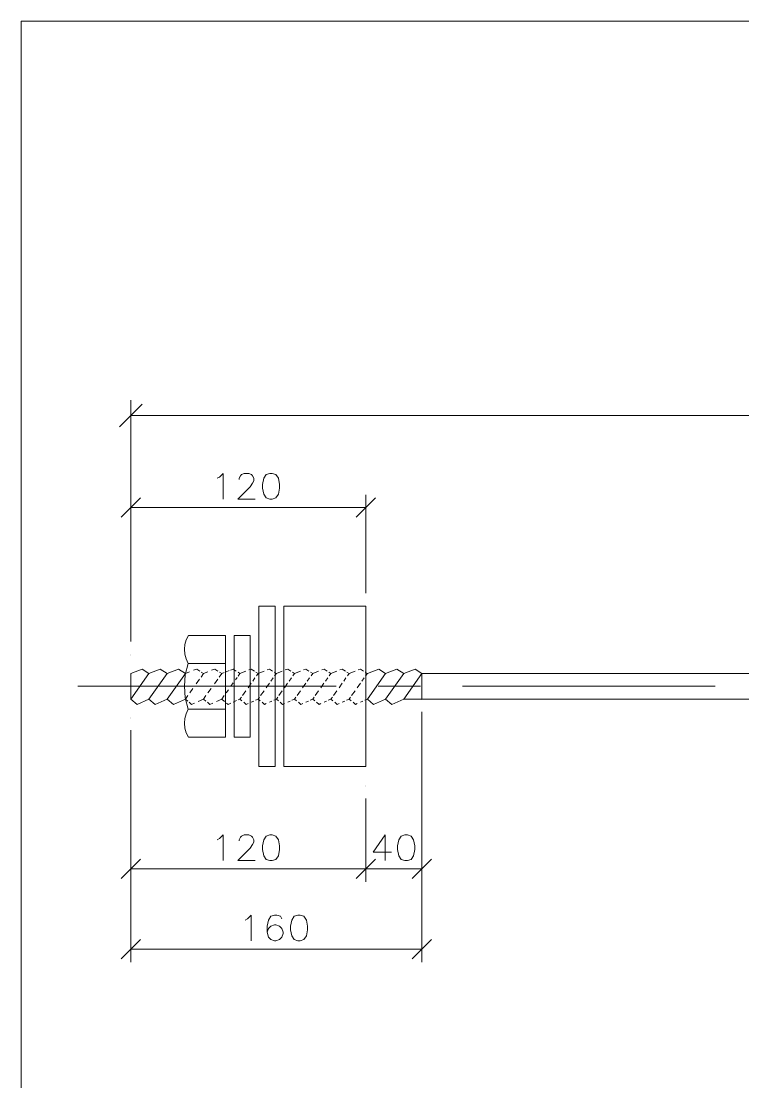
# Model space of a CAD drawing. Header units: millimetres. Extents: x 2 to 579, y 1 to 405.
# Drawn here: x 113 to 155.8, y 156.6 to 219.5 of the extents above; entities that cross this region are included whole.
import ezdxf

# ---------------------------------------------------------------- set-up
doc = ezdxf.new("R2010")
doc.units = ezdxf.units.MM
doc.linetypes.add('XKITLINE00', pattern=[0])
doc.layers.add('GraphicObject', color=6, linetype='Continuous', lineweight=0)
doc.layers.add('LinkedObject', color=7, linetype='Continuous', lineweight=0)

# ---------------------------------------------------------------- blocks, each defined once
blk = doc.blocks.new('*A3')
at = {"layer": 'GraphicObject', "color": 3, "linetype": 'XKITLINE00', "lineweight": 0}
for p, q in [((247.574, 219.485), (113.014, 219.485)), ((113.014, 219.485), (113.014, 80.533))]:
    blk.add_line(p, q, dxfattribs=at)
blk = doc.blocks.new('*A4')
at = {"layer": 'LinkedObject', "color": 1, "linetype": 'XKITLINE00', "lineweight": 0}
for p, q in [((119.515, 182.76), (119.515, 196.997)), ((120.19, 196.772), (118.84, 195.422)), ((241.99, 196.097), (119.515, 196.097)), ((119.515, 182.677), (119.515, 191.392)), ((133.469, 185.552), (133.469, 191.392)), ((120.089, 191.201), (118.941, 190.054)), ((132.895, 190.054), (134.042, 191.201)), ((133.469, 190.627), (119.515, 190.627)), ((136.795, 178.501), (136.795, 163.655)), ((136.795, 178.457), (136.795, 168.418)), ((119.515, 177.421), (119.515, 168.418)), ((119.515, 177.369), (119.515, 163.655)), ((133.469, 173.361), (133.469, 168.418)), ((133.469, 173.309), (133.469, 168.418)), ((120.089, 169.757), (118.941, 168.61)), ((132.895, 168.61), (134.042, 169.757)), ((134.042, 169.757), (132.895, 168.61)), ((136.221, 168.61), (137.369, 169.757)), ((133.469, 169.183), (119.515, 169.183)), ((136.795, 169.183), (133.469, 169.183)), ((120.089, 164.994), (118.941, 163.847)), ((136.221, 163.847), (137.369, 164.994)), ((119.515, 164.42), (136.795, 164.42))]:
    blk.add_line(p, q, dxfattribs=at)
at = {"layer": 'LinkedObject', "color": 7, "linetype": 'XKITLINE00', "lineweight": 0}
for p, q in [((119.515, 196.097), (119.515, 196.097)), ((124.78, 192.436), (124.998, 192.655)), ((124.998, 192.655), (124.998, 191.125)), ((126.018, 192.509), (126.091, 192.582)), ((126.091, 192.582), (126.237, 192.655)), ((126.237, 192.655), (126.528, 192.655)), ((126.528, 192.655), (126.674, 192.582)), ((126.674, 192.582), (126.747, 192.509)), ((127.548, 192.582), (127.403, 192.363)), ((127.767, 192.655), (127.548, 192.582)), ((127.913, 192.655), (127.767, 192.655)), ((128.131, 192.582), (127.913, 192.655)), ((128.277, 192.363), (128.131, 192.582)), ((124.634, 192.363), (124.78, 192.436)), ((125.945, 192.363), (126.018, 192.509)), ((125.945, 192.29), (125.945, 192.363)), ((126.747, 192.072), (126.601, 191.853)), ((126.747, 192.509), (126.82, 192.363)), ((126.82, 192.218), (126.747, 192.072)), ((126.82, 192.363), (126.82, 192.218)), ((127.403, 192.363), (127.33, 191.999)), ((127.33, 191.999), (127.33, 191.78)), ((128.35, 191.999), (128.277, 192.363)), ((128.35, 191.78), (128.35, 191.999)), ((126.601, 191.853), (125.873, 191.125)), ((127.33, 191.78), (127.403, 191.416)), ((127.403, 191.416), (127.548, 191.198)), ((128.131, 191.198), (128.277, 191.416)), ((128.277, 191.416), (128.35, 191.78)), ((125.873, 191.125), (126.893, 191.125)), ((127.548, 191.198), (127.767, 191.125)), ((127.767, 191.125), (127.913, 191.125)), ((127.913, 191.125), (128.131, 191.198)), ((119.515, 190.627), (119.515, 190.627)), ((133.469, 184.787), (133.469, 184.787)), ((119.515, 181.912), (119.515, 181.912)), ((119.515, 181.86), (119.515, 181.86)), ((119.515, 180.78), (120.189, 181.049)), ((119.515, 179.266), (120.595, 180.78)), ((119.515, 180.78), (119.515, 179.266)), ((120.189, 181.049), (120.595, 180.78)), ((120.595, 180.78), (121.269, 181.049)), ((120.595, 179.266), (121.675, 180.78)), ((121.269, 181.049), (121.675, 180.78)), ((121.675, 180.78), (122.349, 181.049)), ((121.675, 179.266), (122.755, 180.78)), ((122.349, 181.049), (122.755, 180.78)), ((122.755, 180.78), (123.004, 180.879)), ((123.236, 180.972), (123.429, 181.049)), ((123.429, 181.049), (123.612, 180.927)), ((123.688, 180.574), (123.835, 180.78)), ((123.697, 180.871), (123.835, 180.78)), ((123.835, 180.78), (124.084, 180.879)), ((124.316, 180.972), (124.509, 181.049)), ((124.509, 181.049), (124.692, 180.927)), ((124.768, 180.574), (124.915, 180.78)), ((124.777, 180.871), (124.915, 180.78)), ((124.915, 180.78), (125.061, 180.838)), ((125.185, 180.888), (125.356, 180.956)), ((125.426, 180.984), (125.589, 181.049)), ((125.589, 181.049), (125.772, 180.928)), ((125.88, 180.619), (125.995, 180.78)), ((125.881, 180.856), (125.995, 180.78)), ((125.995, 180.78), (126.345, 180.92)), ((126.528, 180.993), (126.669, 181.049)), ((126.669, 181.049), (126.849, 180.929)), ((126.945, 180.866), (127.075, 180.78)), ((126.975, 180.639), (127.075, 180.78)), ((127.075, 180.78), (127.425, 180.92)), ((127.608, 180.993), (127.749, 181.049)), ((127.749, 181.049), (127.929, 180.929)), ((128.025, 180.866), (128.155, 180.78)), ((128.055, 180.639), (128.155, 180.78)), ((128.155, 180.78), (128.505, 180.92)), ((128.688, 180.993), (128.829, 181.049)), ((128.829, 181.049), (129.009, 180.929)), ((129.105, 180.866), (129.235, 180.78)), ((129.135, 180.639), (129.235, 180.78)), ((129.235, 180.78), (129.585, 180.92)), ((129.768, 180.993), (129.909, 181.049)), ((129.909, 181.049), (130.089, 180.929)), ((130.185, 180.866), (130.315, 180.78)), ((130.215, 180.639), (130.315, 180.78)), ((130.315, 180.78), (130.665, 180.92)), ((130.848, 180.993), (130.989, 181.049)), ((130.989, 181.049), (131.169, 180.929)), ((131.265, 180.866), (131.395, 180.78)), ((131.295, 180.639), (131.395, 180.78)), ((131.395, 180.78), (131.745, 180.92)), ((131.928, 180.993), (132.069, 181.049)), ((132.069, 181.049), (132.249, 180.929)), ((132.345, 180.866), (132.475, 180.78)), ((132.375, 180.639), (132.475, 180.78)), ((132.475, 180.78), (132.825, 180.92)), ((133.008, 180.993), (133.149, 181.049)), ((133.149, 181.049), (133.329, 180.929)), ((133.425, 180.866), (133.555, 180.78)), ((133.455, 180.639), (133.555, 180.78)), ((133.555, 180.78), (134.229, 181.049)), ((133.555, 179.266), (134.635, 180.78)), ((134.229, 181.049), (134.635, 180.78)), ((134.635, 180.78), (135.309, 181.049)), ((134.635, 179.266), (135.715, 180.78)), ((135.309, 181.049), (135.715, 180.78)), ((135.715, 180.78), (136.389, 181.049)), ((135.715, 179.266), (136.795, 180.78)), ((136.389, 181.049), (136.795, 180.78)), ((136.795, 180.78), (224.71, 180.78)), ((136.795, 180.78), (136.795, 179.266)), ((123.398, 180.167), (123.599, 180.448)), ((124.478, 180.167), (124.679, 180.448)), ((125.455, 180.023), (125.602, 180.229)), ((125.726, 180.402), (125.831, 180.55)), ((126.476, 179.939), (126.661, 180.2)), ((126.752, 180.327), (126.888, 180.518)), ((127.556, 179.939), (127.741, 180.2)), ((127.832, 180.327), (127.968, 180.518)), ((128.636, 179.939), (128.821, 180.2)), ((128.912, 180.327), (129.048, 180.518)), ((129.716, 179.939), (129.901, 180.2)), ((129.992, 180.327), (130.128, 180.518)), ((130.796, 179.939), (130.981, 180.2)), ((131.072, 180.327), (131.208, 180.518)), ((131.876, 179.939), (132.061, 180.2)), ((132.152, 180.327), (132.288, 180.518)), ((132.956, 179.939), (133.141, 180.2)), ((133.232, 180.327), (133.368, 180.518)), ((122.755, 179.266), (122.9, 179.469)), ((123.018, 179.634), (123.205, 179.896)), ((123.835, 179.266), (123.98, 179.469)), ((124.098, 179.634), (124.285, 179.896)), ((124.915, 179.266), (125.066, 179.478)), ((125.173, 179.627), (125.313, 179.823)), ((125.995, 179.266), (126.081, 179.386)), ((126.141, 179.47), (126.346, 179.757)), ((127.075, 179.266), (127.161, 179.386)), ((127.221, 179.47), (127.426, 179.757)), ((128.155, 179.266), (128.241, 179.386)), ((128.301, 179.47), (128.506, 179.757)), ((129.235, 179.266), (129.321, 179.386)), ((129.381, 179.47), (129.586, 179.757)), ((130.315, 179.266), (130.401, 179.386)), ((130.461, 179.47), (130.666, 179.757)), ((131.395, 179.266), (131.481, 179.386)), ((131.541, 179.47), (131.746, 179.757)), ((132.475, 179.266), (132.561, 179.386)), ((132.621, 179.47), (132.826, 179.757)), ((133.555, 179.266), (133.641, 179.386)), ((119.889, 178.95), (119.515, 179.266)), ((120.595, 179.266), (119.889, 178.95)), ((120.969, 178.95), (120.595, 179.266)), ((121.675, 179.266), (120.969, 178.95)), ((122.049, 178.95), (121.675, 179.266)), ((122.755, 179.266), (122.049, 178.95)), ((122.898, 179.145), (122.755, 179.266)), ((123.129, 178.95), (122.983, 179.073)), ((123.297, 179.025), (123.129, 178.95)), ((123.835, 179.266), (123.515, 179.122)), ((123.978, 179.145), (123.835, 179.266)), ((124.209, 178.95), (124.063, 179.073)), ((124.377, 179.025), (124.209, 178.95)), ((124.915, 179.266), (124.595, 179.122)), ((125.078, 179.128), (124.915, 179.266)), ((125.289, 178.95), (125.201, 179.025)), ((125.448, 179.021), (125.289, 178.95)), ((125.788, 179.173), (125.6, 179.089)), ((125.995, 179.266), (125.88, 179.214)), ((126.115, 179.165), (125.995, 179.266)), ((126.369, 178.95), (126.225, 179.072)), ((126.48, 179), (126.369, 178.95)), ((126.816, 179.15), (126.67, 179.084)), ((127.075, 179.266), (126.916, 179.194)), ((127.195, 179.165), (127.075, 179.266)), ((127.449, 178.95), (127.305, 179.072)), ((127.56, 179), (127.449, 178.95)), ((127.896, 179.15), (127.75, 179.084)), ((128.155, 179.266), (127.996, 179.194)), ((128.275, 179.165), (128.155, 179.266)), ((128.529, 178.95), (128.385, 179.072)), ((128.64, 179), (128.529, 178.95)), ((128.976, 179.15), (128.83, 179.084)), ((129.235, 179.266), (129.076, 179.194)), ((129.355, 179.165), (129.235, 179.266)), ((129.609, 178.95), (129.465, 179.072)), ((129.72, 179), (129.609, 178.95)), ((130.056, 179.15), (129.91, 179.084)), ((130.315, 179.266), (130.156, 179.194)), ((130.435, 179.165), (130.315, 179.266)), ((130.689, 178.95), (130.545, 179.072)), ((130.8, 179), (130.689, 178.95)), ((131.136, 179.15), (130.99, 179.084)), ((131.395, 179.266), (131.236, 179.194)), ((131.515, 179.165), (131.395, 179.266)), ((131.769, 178.95), (131.625, 179.072)), ((131.88, 179), (131.769, 178.95)), ((132.216, 179.15), (132.07, 179.084)), ((132.475, 179.266), (132.316, 179.194)), ((132.595, 179.165), (132.475, 179.266)), ((132.849, 178.95), (132.705, 179.072)), ((132.96, 179), (132.849, 178.95)), ((133.296, 179.15), (133.15, 179.084)), ((133.555, 179.266), (133.396, 179.194)), ((133.929, 178.95), (133.555, 179.266)), ((134.635, 179.266), (133.929, 178.95)), ((135.009, 178.95), (134.635, 179.266)), ((135.715, 179.266), (135.009, 178.95)), ((224.71, 179.266), (135.715, 179.266)), ((136.795, 179.266), (136.795, 179.266)), ((136.795, 179.222), (136.795, 179.222)), ((119.515, 178.186), (119.515, 178.186)), ((119.515, 178.134), (119.515, 178.134)), ((133.469, 174.126), (133.469, 174.126)), ((133.469, 174.074), (133.469, 174.074)), ((124.78, 170.992), (124.998, 171.211)), ((124.998, 171.211), (124.998, 169.681)), ((126.091, 171.138), (126.237, 171.211)), ((126.237, 171.211), (126.528, 171.211)), ((126.528, 171.211), (126.674, 171.138)), ((127.767, 171.211), (127.548, 171.138)), ((127.913, 171.211), (127.767, 171.211)), ((128.131, 171.138), (127.913, 171.211)), ((134.622, 171.211), (133.893, 170.191)), ((134.622, 169.681), (134.622, 171.211)), ((135.788, 171.211), (135.569, 171.138)), ((135.933, 171.211), (135.788, 171.211)), ((136.152, 171.138), (135.933, 171.211)), ((124.634, 170.919), (124.78, 170.992)), ((125.945, 170.919), (126.018, 171.065)), ((125.945, 170.846), (125.945, 170.919)), ((126.018, 171.065), (126.091, 171.138)), ((126.747, 170.628), (126.601, 170.409)), ((126.674, 171.138), (126.747, 171.065)), ((126.747, 171.065), (126.82, 170.919)), ((126.82, 170.774), (126.747, 170.628)), ((126.82, 170.919), (126.82, 170.774)), ((127.403, 170.919), (127.33, 170.555)), ((127.33, 170.555), (127.33, 170.336)), ((127.548, 171.138), (127.403, 170.919)), ((128.277, 170.919), (128.131, 171.138)), ((128.35, 170.555), (128.277, 170.919)), ((128.35, 170.336), (128.35, 170.555)), ((135.423, 170.919), (135.35, 170.555)), ((135.35, 170.555), (135.35, 170.336)), ((135.569, 171.138), (135.423, 170.919)), ((136.298, 170.919), (136.152, 171.138)), ((136.37, 170.555), (136.298, 170.919)), ((136.37, 170.336), (136.37, 170.555)), ((126.601, 170.409), (125.873, 169.681)), ((127.33, 170.336), (127.403, 169.972)), ((127.403, 169.972), (127.548, 169.754)), ((128.131, 169.754), (128.277, 169.972)), ((128.277, 169.972), (128.35, 170.336)), ((133.893, 170.191), (134.986, 170.191)), ((135.35, 170.336), (135.423, 169.972)), ((135.423, 169.972), (135.569, 169.754)), ((136.152, 169.754), (136.298, 169.972)), ((136.298, 169.972), (136.37, 170.336)), ((125.873, 169.681), (126.893, 169.681)), ((127.548, 169.754), (127.767, 169.681)), ((127.767, 169.681), (127.913, 169.681)), ((127.913, 169.681), (128.131, 169.754)), ((135.569, 169.754), (135.788, 169.681)), ((135.788, 169.681), (135.933, 169.681)), ((135.933, 169.681), (136.152, 169.754)), ((119.515, 169.183), (119.515, 169.183)), ((133.469, 169.183), (133.469, 169.183)), ((126.297, 166.156), (126.443, 166.229)), ((126.443, 166.229), (126.661, 166.448)), ((126.661, 166.448), (126.661, 164.918)), ((127.681, 166.156), (127.609, 165.792)), ((127.827, 166.375), (127.681, 166.156)), ((128.046, 166.448), (127.827, 166.375)), ((128.191, 166.448), (128.046, 166.448)), ((128.41, 166.375), (128.191, 166.448)), ((128.483, 166.229), (128.41, 166.375)), ((129.066, 166.156), (128.993, 165.792)), ((129.211, 166.375), (129.066, 166.156)), ((129.43, 166.448), (129.211, 166.375)), ((129.576, 166.448), (129.43, 166.448)), ((129.794, 166.375), (129.576, 166.448)), ((129.94, 166.156), (129.794, 166.375)), ((130.013, 165.792), (129.94, 166.156)), ((127.609, 165.792), (127.609, 165.428)), ((127.681, 165.646), (127.609, 165.428)), ((127.827, 165.792), (127.681, 165.646)), ((128.046, 165.865), (127.827, 165.792)), ((128.119, 165.865), (128.046, 165.865)), ((128.337, 165.792), (128.119, 165.865)), ((128.483, 165.646), (128.337, 165.792)), ((128.556, 165.428), (128.483, 165.646)), ((128.993, 165.792), (128.993, 165.573)), ((128.993, 165.573), (129.066, 165.209)), ((129.94, 165.209), (130.013, 165.573)), ((130.013, 165.573), (130.013, 165.792)), ((127.609, 165.428), (127.681, 165.136)), ((127.681, 165.136), (127.827, 164.99)), ((127.827, 164.99), (128.046, 164.918)), ((128.046, 164.918), (128.119, 164.918)), ((128.119, 164.918), (128.337, 164.99)), ((128.337, 164.99), (128.483, 165.136)), ((128.483, 165.136), (128.556, 165.355)), ((128.556, 165.355), (128.556, 165.428)), ((129.066, 165.209), (129.211, 164.99)), ((129.211, 164.99), (129.43, 164.918)), ((129.43, 164.918), (129.576, 164.918)), ((129.576, 164.918), (129.794, 164.99)), ((129.794, 164.99), (129.94, 165.209)), ((136.795, 164.42), (136.795, 164.42))]:
    blk.add_line(p, q, dxfattribs=at)
at = {"layer": 'LinkedObject', "color": 6, "linetype": 'XKITLINE00', "lineweight": 0}
for p, q in [((127.125, 184.787), (128.084, 184.787)), ((127.125, 175.258), (127.125, 184.787)), ((128.084, 175.258), (128.084, 184.787)), ((128.602, 184.787), (133.469, 184.787)), ((128.602, 175.258), (128.602, 184.787)), ((133.469, 175.258), (133.469, 184.787)), ((122.726, 182.508), (122.696, 182.218)), ((122.807, 182.787), (122.726, 182.508)), ((122.937, 183.047), (122.807, 182.787)), ((125.13, 183.047), (122.937, 183.047)), ((125.13, 183.047), (125.13, 180.023)), ((125.648, 176.998), (125.648, 183.047)), ((125.648, 183.047), (126.607, 183.047)), ((126.607, 176.998), (126.607, 183.047)), ((122.696, 182.218), (122.72, 181.929)), ((122.72, 181.929), (122.795, 181.648)), ((122.92, 181.385), (122.753, 180.713)), ((122.795, 181.648), (122.92, 181.385)), ((122.92, 181.385), (125.13, 181.385)), ((122.753, 180.713), (122.697, 180.023)), ((116.378, 180.023), (131.704, 180.023)), ((122.697, 180.023), (122.753, 179.333)), ((125.13, 176.998), (125.13, 180.023)), ((134.204, 180.023), (136.704, 180.023)), ((139.204, 180.023), (154.204, 180.023)), ((122.753, 179.333), (122.92, 178.661)), ((122.72, 178.117), (122.696, 177.827)), ((122.795, 178.398), (122.72, 178.117)), ((122.92, 178.661), (122.795, 178.398)), ((122.92, 178.661), (125.13, 178.661)), ((122.696, 177.827), (122.726, 177.537)), ((122.726, 177.537), (122.807, 177.258)), ((122.807, 177.258), (122.937, 176.998)), ((125.13, 176.998), (122.937, 176.998)), ((125.648, 176.998), (126.607, 176.998)), ((127.125, 175.258), (128.084, 175.258)), ((128.602, 175.258), (133.469, 175.258))]:
    blk.add_line(p, q, dxfattribs=at)

msp = doc.modelspace()

# ---------------------------------------------------------------- block references
at = {"lineweight": 0}
for name in ['*A3', '*A4']:
    msp.add_blockref(name, (0, 0), dxfattribs=at)

doc.saveas('drawing.dxf')
